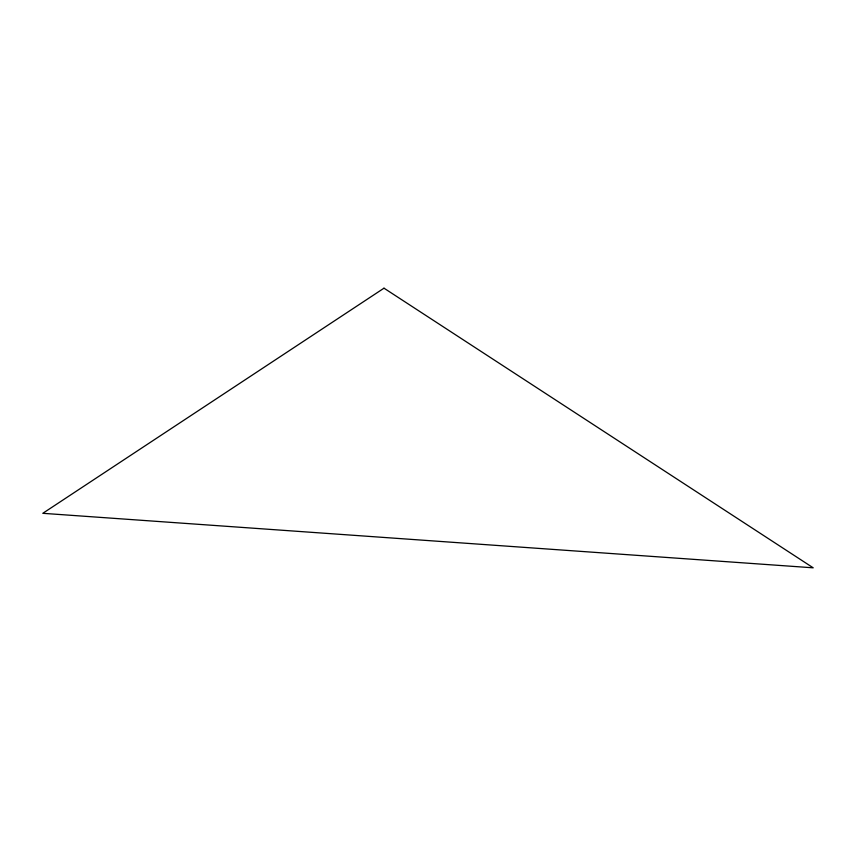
<?xml version="1.0" encoding="UTF-8"?>
<svg xmlns="http://www.w3.org/2000/svg" width="856" height="856" viewBox="0 0 856 856"><rect width="100%" height="100%" fill="white"/><g stroke="black" fill="none" stroke-linecap="round" stroke-linejoin="round"><path stroke-width="1.28" d="M384.002 288.183L42.8 513.311L813.2 567.817L384.002 288.183"/></g></svg>
